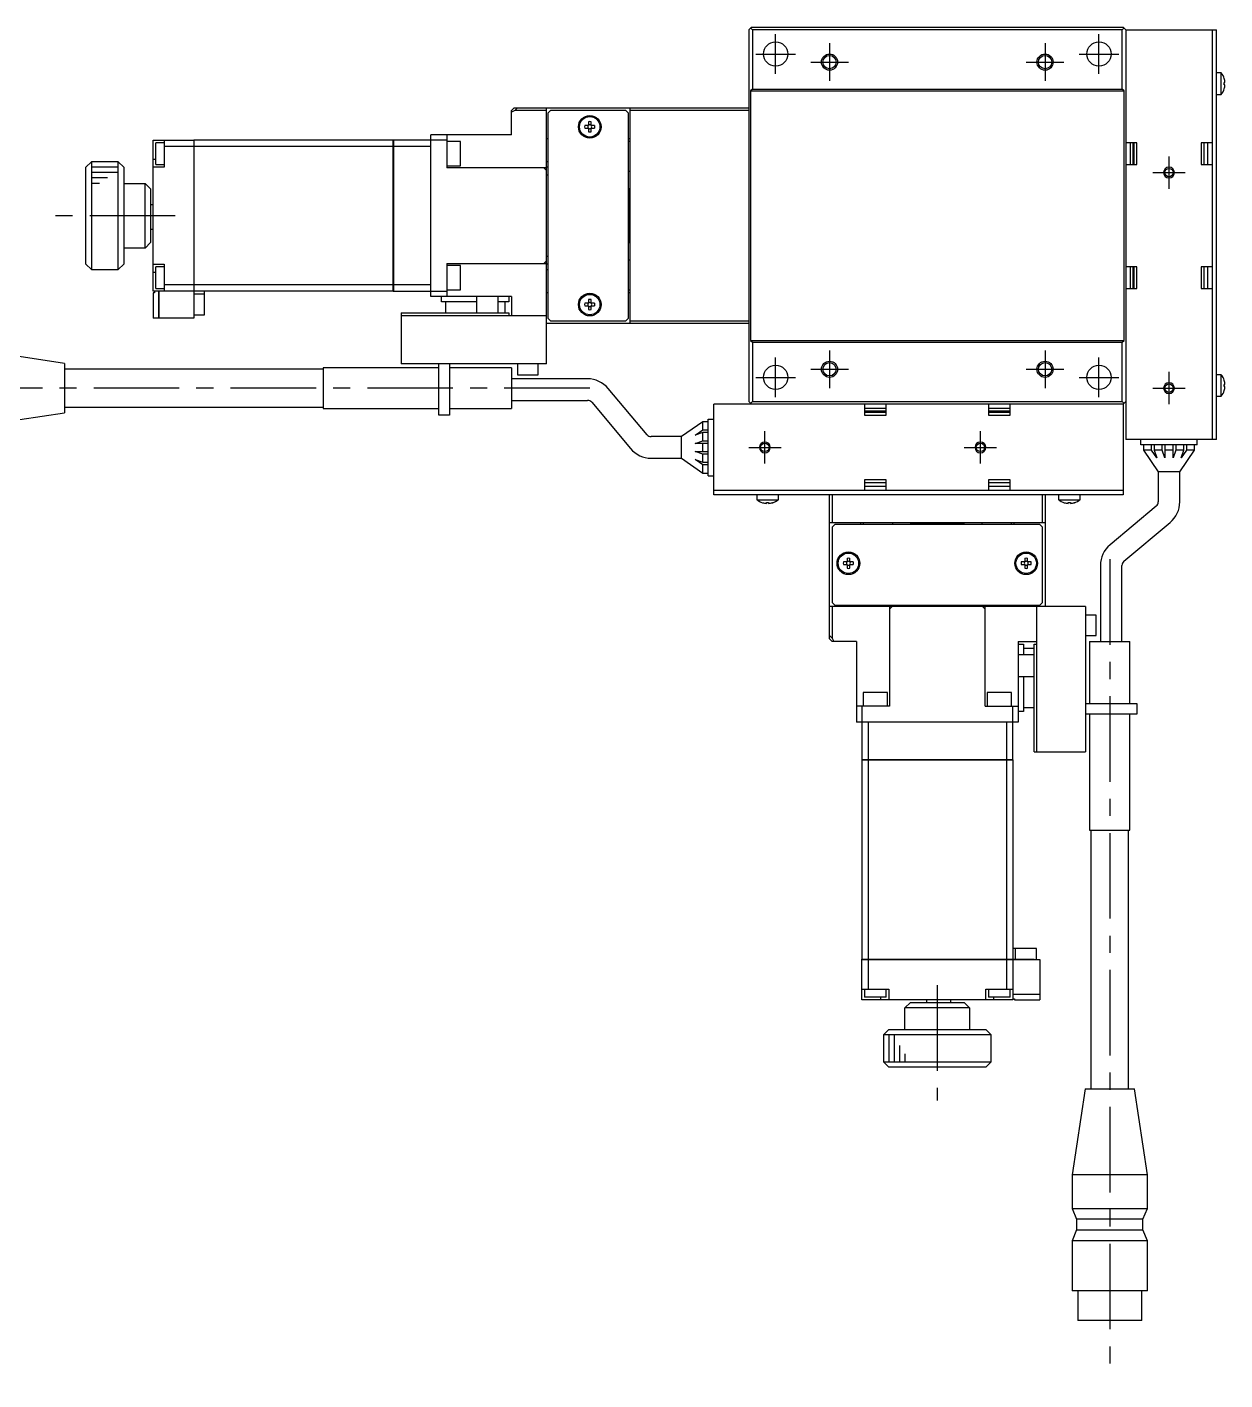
# Model space of a CAD drawing. Extents: x 0 to 718, y -8 to 409.
# Drawn here: x 495.2 to 717.6, y 78.3 to 329.3 of the extents above; entities that cross this region are included whole.
import ezdxf

# ---------------------------------------------------------------- set-up
doc = ezdxf.new("R2010")
doc.units = 0
doc.header["$LTSCALE"] = 0.5
doc.linetypes.add('CENTER', pattern=[50.8, 31.75, -6.35, 6.35, -6.35])
for name, color, linetype in [('MSM_CENTER', 1, 'CENTER'), ('MSM_CONTINUOUS', 7, 'CONTINUOUS'), ('MSM_NARROW', 5, 'CONTINUOUS')]:
    doc.layers.add(name, color=color, linetype=linetype)

msp = doc.modelspace()

# ---------------------------------------------------------------- linework, layer by layer
at = {"layer": 'MSM_CENTER'}
for p, q in [((634.18, 320.61), (634.18, 328.01)), ((694.18, 320.61), (694.18, 328.01)), ((630.48, 324.31), (637.88, 324.31)), ((644.18, 326.31), (644.18, 319.31)), ((684.18, 326.31), (684.18, 319.31)), ((690.48, 324.31), (697.88, 324.31)), ((640.68, 322.81), (647.68, 322.81)), ((680.68, 322.81), (687.68, 322.81)), ((707.18, 299.31), (707.18, 305.31)), ((704.18, 302.31), (710.18, 302.31)), ((522.76, 294.31), (498.7, 294.31)), ((644.18, 269.31), (644.18, 262.31)), ((684.18, 269.31), (684.18, 262.31)), ((634.18, 260.61), (634.18, 268.01)), ((694.18, 260.61), (694.18, 268.01)), ((630.48, 264.31), (637.88, 264.31)), ((640.68, 265.81), (647.68, 265.81)), ((680.68, 265.81), (687.68, 265.81)), ((690.48, 264.31), (697.88, 264.31)), ((707.18, 259.31), (707.18, 265.31)), ((599.69, 262.31), (449.21, 262.31)), ((704.18, 262.31), (710.18, 262.31)), ((632.18, 248.31), (632.18, 254.31)), ((672.18, 248.31), (672.18, 254.31)), ((629.18, 251.31), (635.18, 251.31)), ((669.18, 251.31), (675.18, 251.31)), ((696.18, 230.55), (696.18, 78.28)), ((664.18, 151.53), (664.18, 130.13))]:
    msp.add_line(p, q, dxfattribs=at)
at = {"layer": 'MSM_CONTINUOUS'}
for p, q in [((629.18, 328.81), (629.68, 329.31)), ((629.53, 329.16), (629.88, 328.81)), ((629.68, 329.31), (698.68, 329.31)), ((698.48, 328.81), (698.83, 329.16)), ((698.68, 329.31), (699.18, 328.81)), ((629.18, 328.81), (629.18, 259.81)), ((629.88, 328.81), (629.88, 317.81)), ((698.48, 328.81), (629.88, 328.81)), ((698.48, 317.81), (698.48, 328.81)), ((699.18, 328.81), (699.18, 252.81)), ((699.18, 328.81), (715.98, 328.81)), ((715.18, 328.81), (715.18, 252.81)), ((715.98, 252.81), (715.98, 328.81)), ((716.87, 320.81), (715.98, 320.81)), ((716.87, 316.81), (716.87, 320.81)), ((717.43, 319.74), (717.43, 319.76)), ((717.43, 319.01), (717.56, 319.01)), ((717.43, 318.61), (717.43, 319.01)), ((629.88, 317.81), (629.53, 317.46)), ((629.53, 317.46), (629.53, 271.16)), ((629.53, 317.46), (698.83, 317.46)), ((629.88, 317.81), (698.48, 317.81)), ((698.83, 317.46), (698.48, 317.81)), ((698.83, 271.16), (698.83, 317.46)), ((715.98, 316.81), (716.87, 316.81)), ((717.56, 318.61), (717.43, 318.61)), ((717.43, 317.86), (717.43, 317.88)), ((585.18, 313.81), (585.68, 314.31)), ((585.79, 313.81), (585.18, 313.5)), ((585.18, 309.31), (585.18, 313.81)), ((585.68, 314.31), (629.18, 314.31)), ((586.29, 314.31), (585.79, 313.81)), ((591.68, 313.81), (585.79, 313.81)), ((591.68, 266.81), (591.68, 314.31)), ((592.38, 313.81), (591.88, 313.31)), ((606.38, 313.81), (592.38, 313.81)), ((606.88, 313.31), (606.38, 313.81)), ((607.18, 274.31), (607.18, 314.31)), ((629.18, 313.81), (607.18, 313.81)), ((591.88, 313.31), (591.88, 275.31)), ((599.44, 311.73), (599.44, 311.05)), ((599.92, 311.05), (599.92, 311.73)), ((606.88, 275.31), (606.88, 313.31)), ((585.18, 309.31), (570.18, 309.31)), ((570.18, 279.31), (570.18, 309.31)), ((573.18, 309.31), (573.18, 303.21)), ((599.44, 311.05), (598.76, 311.05)), ((598.76, 310.57), (599.44, 310.57)), ((599.44, 310.57), (599.44, 309.89)), ((600.59, 311.05), (599.92, 311.05)), ((599.92, 309.89), (599.92, 310.57)), ((599.92, 310.57), (600.59, 310.57)), ((518.68, 280.31), (518.68, 308.31)), ((518.68, 308.31), (526.18, 308.31)), ((519.18, 303.81), (519.18, 307.81)), ((520.68, 307.81), (519.18, 307.81)), ((520.68, 308.31), (520.68, 303.31)), ((526.18, 307.16), (520.68, 307.16)), ((526.18, 308.31), (526.18, 275.31)), ((526.18, 308.3), (526.23, 308.3)), ((526.18, 307.15), (526.23, 307.15)), ((563.18, 308.31), (526.23, 308.31)), ((526.23, 308.31), (526.23, 276.31)), ((563.18, 307.16), (526.23, 307.16)), ((563.18, 280.31), (563.18, 308.31)), ((563.18, 308.3), (563.23, 308.3)), ((563.18, 307.15), (563.23, 307.15)), ((573.18, 308.31), (563.23, 308.31)), ((563.23, 308.31), (563.23, 280.31)), ((570.18, 307.16), (563.23, 307.16)), ((575.68, 308.06), (573.18, 308.06)), ((575.68, 303.56), (575.68, 308.06)), ((591.88, 308.56), (591.68, 308.56)), ((607.18, 308.56), (606.88, 308.56)), ((607.18, 308.06), (606.88, 308.06)), ((701.18, 307.81), (699.18, 307.81)), ((699.98, 307.81), (699.98, 303.81)), ((700.48, 307.81), (700.48, 303.81)), ((700.68, 307.81), (700.68, 303.81)), ((701.18, 303.81), (701.18, 307.81)), ((713.18, 307.81), (713.18, 303.81)), ((715.18, 307.81), (713.18, 307.81)), ((713.68, 303.81), (713.68, 307.81)), ((714.38, 303.81), (714.38, 307.81)), ((507.18, 304.31), (506.18, 303.31)), ((507.18, 304.31), (507.18, 284.31)), ((512.18, 304.31), (507.18, 304.31)), ((512.18, 284.31), (512.18, 304.31)), ((513.18, 303.31), (512.18, 304.31)), ((518.68, 304.81), (519.18, 304.81)), ((519.18, 303.81), (520.68, 303.81)), ((591.88, 304.31), (591.68, 304.31)), ((699.18, 303.81), (701.18, 303.81)), ((713.18, 303.81), (715.18, 303.81)), ((506.18, 285.31), (506.18, 303.31)), ((513.18, 303.31), (513.18, 285.31)), ((520.68, 303.31), (518.68, 303.31)), ((573.18, 303.56), (575.68, 303.56)), ((591.68, 303.21), (573.18, 303.21)), ((591.18, 303.21), (591.68, 302.71)), ((591.88, 303.31), (591.68, 303.31)), ((591.88, 301.81), (591.68, 301.81)), ((606.88, 302.56), (607.18, 302.56)), ((513.18, 300.31), (517.18, 300.31)), ((518.18, 299.31), (517.18, 300.31)), ((517.18, 288.31), (517.18, 300.31)), ((518.18, 299.31), (518.18, 289.31)), ((606.98, 299.31), (606.88, 299.31)), ((606.98, 289.31), (606.98, 299.31)), ((607.18, 299.11), (606.98, 299.31)), ((518.68, 296.31), (518.18, 296.31)), ((518.18, 291.81), (518.68, 291.81)), ((517.18, 288.31), (518.18, 289.31)), ((606.88, 289.31), (606.98, 289.31)), ((606.98, 289.31), (607.18, 289.51)), ((517.18, 288.31), (513.18, 288.31)), ((591.68, 286.81), (591.88, 286.81)), ((506.18, 285.31), (507.18, 284.31)), ((507.18, 284.31), (512.18, 284.31)), ((512.18, 284.31), (513.18, 285.31)), ((518.68, 285.31), (520.68, 285.31)), ((518.68, 283.81), (519.18, 283.81)), ((519.18, 280.81), (519.18, 284.81)), ((520.68, 284.81), (519.18, 284.81)), ((520.68, 285.31), (520.68, 280.31)), ((573.18, 285.41), (591.68, 285.41)), ((573.18, 285.41), (573.18, 279.31)), ((575.68, 285.06), (573.18, 285.06)), ((575.68, 280.56), (575.68, 285.06)), ((591.68, 285.91), (591.18, 285.41)), ((591.88, 285.31), (591.68, 285.31)), ((591.68, 284.31), (591.88, 284.31)), ((607.18, 286.06), (606.88, 286.06)), ((701.18, 284.81), (699.18, 284.81)), ((699.98, 284.81), (699.98, 280.81)), ((700.48, 284.81), (700.48, 280.81)), ((700.68, 284.81), (700.68, 280.81)), ((701.18, 280.81), (701.18, 284.81)), ((713.18, 284.81), (713.18, 280.81)), ((715.18, 284.81), (713.18, 284.81)), ((713.68, 280.81), (713.68, 284.81)), ((714.38, 280.81), (714.38, 284.81)), ((526.18, 281.47), (520.68, 281.47)), ((526.18, 281.47), (526.23, 281.47)), ((563.18, 281.47), (526.23, 281.47)), ((563.18, 281.47), (563.23, 281.47)), ((570.18, 281.47), (563.23, 281.47)), ((526.18, 280.31), (518.68, 280.31)), ((518.88, 280.01), (518.68, 280.01)), ((518.68, 280.01), (518.68, 275.31)), ((518.88, 280.31), (518.88, 280.01)), ((519.18, 280.81), (520.68, 280.81)), ((519.68, 275.31), (519.68, 280.31)), ((519.73, 280.31), (519.73, 275.31)), ((526.18, 280.32), (526.23, 280.32)), ((563.18, 280.31), (526.23, 280.31)), ((526.23, 279.81), (528.18, 279.81)), ((528.18, 275.91), (528.18, 280.31)), ((563.18, 280.32), (563.23, 280.32)), ((563.23, 280.31), (573.18, 280.31)), ((585.18, 279.31), (570.18, 279.31)), ((572.18, 278.31), (572.18, 279.31)), ((573.18, 280.56), (575.68, 280.56)), ((578.68, 279.31), (578.68, 276.31)), ((582.68, 276.31), (582.68, 279.31)), ((584.68, 279.31), (584.68, 278.31)), ((585.18, 279.31), (585.18, 275.81)), ((591.68, 280.06), (591.88, 280.06)), ((599.44, 278.73), (599.44, 278.05)), ((599.92, 278.05), (599.92, 278.73)), ((606.88, 280.56), (607.18, 280.56)), ((606.88, 280.06), (607.18, 280.06)), ((699.18, 280.81), (701.18, 280.81)), ((713.18, 280.81), (715.18, 280.81)), ((526.23, 276.31), (526.18, 276.31)), ((564.68, 276.31), (584.68, 276.31)), ((564.68, 276.31), (564.68, 266.81)), ((578.68, 278.31), (572.18, 278.31)), ((572.93, 278.31), (572.93, 276.31)), ((584.68, 278.31), (582.68, 278.31)), ((583.93, 278.31), (583.93, 276.31)), ((584.68, 276.31), (584.68, 275.81)), ((599.44, 278.05), (598.76, 278.05)), ((598.76, 277.57), (599.44, 277.57)), ((599.44, 277.57), (599.44, 276.89)), ((600.59, 278.05), (599.92, 278.05)), ((599.92, 277.57), (600.59, 277.57)), ((599.92, 276.89), (599.92, 277.57)), ((519.68, 275.31), (518.68, 275.31)), ((519.68, 275.36), (519.73, 275.36)), ((526.18, 275.31), (519.73, 275.31)), ((526.18, 275.91), (528.18, 275.91)), ((564.68, 275.81), (591.68, 275.81)), ((629.18, 274.31), (591.68, 274.31)), ((591.88, 275.31), (592.38, 274.81)), ((592.38, 274.81), (606.38, 274.81)), ((606.38, 274.81), (606.88, 275.31)), ((607.18, 274.81), (629.18, 274.81)), ((629.53, 271.16), (629.88, 270.81)), ((629.53, 271.16), (698.83, 271.16)), ((698.48, 270.81), (698.83, 271.16)), ((502.18, 266.88), (486.18, 269.31)), ((629.88, 270.81), (629.88, 259.81)), ((629.88, 270.81), (698.48, 270.81)), ((698.48, 259.81), (698.48, 270.81)), ((502.18, 266.88), (502.18, 257.74)), ((591.68, 266.81), (564.68, 266.81)), ((571.68, 257.31), (571.68, 266.81)), ((573.68, 266.81), (573.68, 257.31)), ((586.28, 266.81), (586.28, 264.81)), ((590.08, 264.81), (590.08, 266.81)), ((550.18, 265.81), (502.18, 265.81)), ((550.18, 266.06), (550.18, 258.56)), ((571.68, 266.06), (550.18, 266.06)), ((585.18, 266.06), (573.68, 266.06)), ((585.18, 266.06), (585.18, 258.56)), ((599.28, 264.04), (585.18, 264.04)), ((586.28, 264.81), (590.08, 264.81)), ((716.87, 264.81), (715.98, 264.81)), ((716.87, 260.81), (716.87, 264.81)), ((717.43, 263.74), (717.43, 263.76)), ((610.31, 253.67), (603.11, 262.25)), ((717.43, 263.01), (717.56, 263.01)), ((717.43, 262.61), (717.43, 263.01)), ((717.56, 262.61), (717.43, 262.61)), ((717.43, 261.86), (717.43, 261.88)), ((502.18, 258.81), (550.18, 258.81)), ((585.18, 260.04), (599.28, 260.04)), ((600.04, 259.68), (607.24, 251.1)), ((698.68, 259.31), (622.68, 259.31)), ((622.68, 242.51), (622.68, 259.31)), ((629.68, 259.31), (629.18, 259.81)), ((629.88, 259.81), (629.53, 259.46)), ((629.88, 259.81), (698.48, 259.81)), ((650.68, 259.31), (650.68, 257.31)), ((654.68, 257.31), (654.68, 259.31)), ((673.68, 259.31), (673.68, 257.31)), ((677.68, 257.31), (677.68, 259.31)), ((698.83, 259.46), (698.48, 259.81)), ((699.18, 259.81), (698.68, 259.31)), ((698.68, 259.31), (698.68, 242.51)), ((715.98, 260.81), (716.87, 260.81)), ((486.18, 255.31), (502.18, 257.74)), ((550.18, 258.56), (571.68, 258.56)), ((573.68, 257.31), (571.68, 257.31)), ((573.68, 258.56), (585.18, 258.56)), ((620.68, 256.06), (616.68, 253.31)), ((621.68, 256.06), (620.68, 256.06)), ((620.68, 254.56), (620.68, 256.06)), ((621.68, 246.06), (621.68, 256.56)), ((621.68, 256.56), (622.68, 256.56)), ((654.68, 258.51), (650.68, 258.51)), ((654.68, 258.01), (650.68, 258.01)), ((654.68, 257.81), (650.68, 257.81)), ((650.68, 257.31), (654.68, 257.31)), ((677.68, 258.51), (673.68, 258.51)), ((677.68, 258.01), (673.68, 258.01)), ((677.68, 257.81), (673.68, 257.81)), ((673.68, 257.31), (677.68, 257.31)), ((619.22, 253.56), (620.68, 254.56)), ((620.68, 254.06), (619.22, 253.56)), ((620.68, 254.56), (621.68, 254.56)), ((621.68, 254.06), (620.68, 254.06)), ((620.68, 252.56), (620.68, 254.06)), ((616.68, 253.31), (611.07, 253.31)), ((616.68, 249.31), (616.68, 253.31)), ((619.22, 252.06), (620.68, 252.56)), ((621.68, 252.06), (619.22, 252.06)), ((620.68, 252.56), (621.68, 252.56)), ((620.68, 250.56), (620.68, 252.06)), ((715.98, 252.81), (699.18, 252.81)), ((701.93, 251.81), (701.93, 252.81)), ((712.43, 251.81), (701.93, 251.81)), ((702.43, 251.81), (702.43, 250.81)), ((703.93, 250.81), (703.93, 251.81)), ((704.43, 251.81), (704.43, 250.81)), ((705.93, 250.81), (705.93, 251.81)), ((706.43, 251.81), (706.43, 249.36)), ((707.93, 249.36), (707.93, 251.81)), ((708.43, 251.81), (708.43, 250.81)), ((709.93, 250.81), (709.93, 251.81)), ((710.43, 251.81), (710.43, 250.81)), ((711.93, 250.81), (711.93, 251.81)), ((712.43, 251.81), (712.43, 252.81)), ((611.07, 249.31), (616.68, 249.31)), ((616.68, 249.31), (620.68, 246.56)), ((620.68, 250.06), (619.22, 250.56)), ((619.22, 250.56), (621.68, 250.56)), ((619.22, 249.06), (620.68, 248.56)), ((620.68, 248.06), (619.22, 249.06)), ((621.68, 250.06), (620.68, 250.06)), ((620.68, 248.56), (620.68, 250.06)), ((620.68, 248.56), (621.68, 248.56)), ((702.43, 250.81), (705.18, 246.81)), ((703.93, 250.81), (702.43, 250.81)), ((704.93, 249.36), (703.93, 250.81)), ((704.43, 250.81), (704.93, 249.36)), ((705.93, 250.81), (704.43, 250.81)), ((706.43, 249.36), (705.93, 250.81)), ((707.93, 250.81), (706.43, 250.81)), ((708.43, 250.81), (707.93, 249.36)), ((709.93, 250.81), (708.43, 250.81)), ((709.18, 246.81), (711.93, 250.81)), ((709.43, 249.36), (709.93, 250.81)), ((710.43, 250.81), (709.43, 249.36)), ((711.93, 250.81), (710.43, 250.81)), ((621.68, 248.06), (620.68, 248.06)), ((620.68, 246.56), (620.68, 248.06)), ((620.68, 246.56), (621.68, 246.56)), ((621.68, 246.06), (622.68, 246.06)), ((709.18, 246.81), (705.18, 246.81)), ((705.18, 246.81), (705.18, 241.21)), ((709.18, 241.21), (709.18, 246.81)), ((654.68, 245.31), (650.68, 245.31)), ((650.68, 245.31), (650.68, 243.31)), ((650.68, 244.81), (654.68, 244.81)), ((650.68, 244.11), (654.68, 244.11)), ((654.68, 243.31), (654.68, 245.31)), ((677.68, 245.31), (673.68, 245.31)), ((673.68, 245.31), (673.68, 243.31)), ((673.68, 244.81), (677.68, 244.81)), ((673.68, 244.11), (677.68, 244.11)), ((677.68, 243.31), (677.68, 245.31)), ((698.68, 243.31), (622.68, 243.31)), ((698.68, 242.51), (622.68, 242.51)), ((630.68, 242.51), (630.68, 241.61)), ((630.68, 241.61), (634.68, 241.61)), ((631.73, 241.06), (631.75, 241.06)), ((632.48, 241.06), (632.88, 241.06)), ((632.48, 240.92), (632.48, 241.06)), ((632.88, 241.06), (632.88, 240.92)), ((633.6, 241.06), (633.63, 241.06)), ((634.68, 241.61), (634.68, 242.51)), ((644.18, 215.81), (644.18, 242.51)), ((644.68, 242.51), (644.68, 237.31)), ((683.68, 237.31), (683.68, 242.51)), ((684.18, 242.51), (684.18, 221.81)), ((686.68, 242.51), (686.68, 241.61)), ((686.68, 241.61), (690.68, 241.61)), ((687.73, 241.06), (687.75, 241.06)), ((688.48, 241.06), (688.88, 241.06)), ((688.48, 240.92), (688.48, 241.06)), ((688.88, 241.06), (688.88, 240.92)), ((689.6, 241.06), (689.63, 241.06)), ((690.68, 241.61), (690.68, 242.51)), ((704.82, 240.44), (696.24, 233.24)), ((684.18, 237.31), (644.18, 237.31)), ((645.18, 237.01), (644.68, 236.51)), ((644.68, 236.51), (644.68, 222.51)), ((683.18, 237.01), (645.18, 237.01)), ((649.93, 237.31), (649.93, 237.01)), ((650.43, 237.31), (650.43, 237.01)), ((655.93, 237.01), (655.93, 237.31)), ((659.38, 237.31), (659.18, 237.11)), ((669.18, 237.11), (659.18, 237.11)), ((659.18, 237.11), (659.18, 237.01)), ((669.18, 237.11), (668.98, 237.31)), ((669.18, 237.01), (669.18, 237.11)), ((672.43, 237.31), (672.43, 237.01)), ((677.93, 237.01), (677.93, 237.31)), ((678.43, 237.01), (678.43, 237.31)), ((683.68, 236.51), (683.18, 237.01)), ((683.68, 222.51), (683.68, 236.51)), ((698.81, 230.18), (707.39, 237.38)), ((647.44, 230.05), (646.76, 230.05)), ((646.76, 229.57), (647.44, 229.57)), ((647.44, 230.73), (647.44, 230.05)), ((647.44, 229.57), (647.44, 228.89)), ((647.92, 230.05), (647.92, 230.73)), ((648.59, 230.05), (647.92, 230.05)), ((647.92, 228.89), (647.92, 229.57)), ((647.92, 229.57), (648.59, 229.57)), ((680.44, 230.05), (679.76, 230.05)), ((679.76, 229.57), (680.44, 229.57)), ((680.44, 230.73), (680.44, 230.05)), ((680.44, 229.57), (680.44, 228.89)), ((680.92, 230.05), (680.92, 230.73)), ((681.59, 230.05), (680.92, 230.05)), ((680.92, 228.89), (680.92, 229.57)), ((680.92, 229.57), (681.59, 229.57)), ((694.45, 229.41), (694.45, 215.31)), ((698.45, 215.31), (698.45, 229.41)), ((691.68, 221.81), (644.18, 221.81)), ((644.68, 222.51), (645.18, 222.01)), ((644.68, 221.81), (644.68, 215.92)), ((645.18, 222.01), (683.18, 222.01)), ((649.93, 222.01), (649.93, 221.81)), ((654.18, 222.01), (654.18, 221.81)), ((655.18, 222.01), (655.18, 221.81)), ((655.28, 221.31), (655.78, 221.81)), ((655.28, 221.81), (655.28, 203.31)), ((656.68, 222.01), (656.68, 221.81)), ((671.68, 221.81), (671.68, 222.01)), ((672.58, 221.81), (673.08, 221.31)), ((673.08, 203.31), (673.08, 221.81)), ((673.18, 222.01), (673.18, 221.81)), ((674.18, 221.81), (674.18, 222.01)), ((678.43, 221.81), (678.43, 222.01)), ((682.68, 194.81), (682.68, 221.81)), ((683.18, 222.01), (683.68, 222.51)), ((691.68, 221.81), (691.68, 194.81)), ((693.68, 220.21), (691.68, 220.21)), ((693.68, 216.41), (693.68, 220.21)), ((644.18, 216.42), (644.68, 215.92)), ((644.68, 215.92), (644.98, 215.31)), ((691.68, 216.41), (693.68, 216.41)), ((644.68, 215.31), (644.18, 215.81)), ((649.18, 215.31), (644.68, 215.31)), ((649.18, 215.31), (649.18, 200.31)), ((679.18, 215.31), (682.68, 215.31)), ((679.18, 215.31), (679.18, 200.31)), ((679.18, 214.81), (680.18, 214.81)), ((680.18, 214.81), (680.18, 212.81)), ((680.18, 214.06), (682.18, 214.06)), ((682.18, 214.81), (682.68, 214.81)), ((682.18, 194.81), (682.18, 214.81)), ((692.43, 215.31), (699.93, 215.31)), ((692.43, 215.31), (692.43, 203.81)), ((699.93, 203.81), (699.93, 215.31)), ((682.18, 212.81), (679.18, 212.81)), ((679.18, 208.81), (682.18, 208.81)), ((680.18, 208.81), (680.18, 202.31)), ((654.93, 205.81), (650.43, 205.81)), ((650.43, 205.81), (650.43, 203.31)), ((654.93, 203.31), (654.93, 205.81)), ((677.93, 205.81), (673.43, 205.81)), ((673.43, 205.81), (673.43, 203.31)), ((677.93, 203.31), (677.93, 205.81)), ((691.68, 203.81), (701.18, 203.81)), ((701.18, 203.81), (701.18, 201.81)), ((655.28, 203.31), (649.18, 203.31)), ((650.18, 203.31), (650.18, 193.36)), ((673.08, 203.31), (679.18, 203.31)), ((678.18, 193.36), (678.18, 203.31)), ((680.18, 202.31), (679.18, 202.31)), ((680.18, 203.06), (682.18, 203.06)), ((701.18, 201.81), (691.68, 201.81)), ((692.43, 201.81), (692.43, 180.31)), ((699.93, 180.31), (699.93, 201.81)), ((679.18, 200.31), (649.18, 200.31)), ((651.33, 200.31), (651.33, 193.36)), ((677.02, 200.31), (677.02, 193.36)), ((650.18, 193.36), (678.18, 193.36)), ((650.18, 193.31), (650.18, 156.36)), ((678.18, 193.31), (650.18, 193.31)), ((650.19, 193.31), (650.19, 193.36)), ((651.33, 193.31), (651.33, 193.36)), ((651.33, 193.31), (651.33, 156.36)), ((677.02, 193.31), (677.02, 193.36)), ((677.02, 193.31), (677.02, 156.36)), ((678.17, 193.31), (678.17, 193.36)), ((678.18, 193.31), (678.18, 156.36)), ((682.18, 194.81), (691.68, 194.81)), ((692.43, 180.31), (699.93, 180.31)), ((692.68, 180.31), (692.68, 132.31)), ((699.68, 132.31), (699.68, 180.31)), ((682.58, 158.31), (678.18, 158.31)), ((678.68, 156.36), (678.68, 158.31)), ((682.58, 156.31), (682.58, 158.31)), ((650.18, 156.36), (682.18, 156.36)), ((650.18, 156.31), (683.18, 156.31)), ((650.18, 148.81), (650.18, 156.31)), ((650.19, 156.31), (650.19, 156.36)), ((651.33, 156.31), (651.33, 156.36)), ((651.33, 156.31), (651.33, 150.81)), ((677.02, 156.31), (677.02, 156.36)), ((677.02, 156.31), (677.02, 150.81)), ((678.17, 156.31), (678.17, 156.36)), ((678.18, 156.31), (678.18, 148.81)), ((682.18, 156.36), (682.18, 156.31)), ((683.18, 156.31), (683.18, 149.86)), ((650.18, 150.81), (655.18, 150.81)), ((650.68, 150.81), (650.68, 149.31)), ((654.68, 149.31), (654.68, 150.81)), ((655.18, 150.81), (655.18, 148.81)), ((673.18, 148.81), (673.18, 150.81)), ((673.18, 150.81), (678.18, 150.81)), ((673.68, 150.81), (673.68, 149.31)), ((677.68, 149.31), (677.68, 150.81)), ((678.18, 148.81), (650.18, 148.81)), ((654.68, 149.31), (650.68, 149.31)), ((653.68, 148.81), (653.68, 149.31)), ((659.18, 148.31), (658.18, 147.31)), ((659.18, 148.31), (669.18, 148.31)), ((662.18, 148.81), (662.18, 148.31)), ((666.68, 148.31), (666.68, 148.81)), ((670.18, 147.31), (669.18, 148.31)), ((677.68, 149.31), (673.68, 149.31)), ((674.68, 148.81), (674.68, 149.31)), ((678.18, 149.86), (683.18, 149.86)), ((683.18, 149.81), (678.18, 149.81)), ((678.18, 149.01), (678.48, 149.01)), ((678.48, 149.01), (678.48, 148.81)), ((678.48, 148.81), (683.18, 148.81)), ((683.13, 149.81), (683.13, 149.86)), ((683.18, 149.81), (683.18, 148.81)), ((658.18, 143.31), (658.18, 147.31)), ((670.18, 147.31), (658.18, 147.31)), ((670.18, 147.31), (670.18, 143.31)), ((655.18, 143.31), (654.18, 142.31)), ((655.18, 143.31), (673.18, 143.31)), ((674.18, 142.31), (673.18, 143.31)), ((674.18, 142.31), (654.18, 142.31)), ((654.18, 142.31), (654.18, 137.31)), ((674.18, 137.31), (674.18, 142.31)), ((654.18, 137.31), (674.18, 137.31)), ((654.18, 137.31), (655.18, 136.31)), ((673.18, 136.31), (655.18, 136.31)), ((673.18, 136.31), (674.18, 137.31)), ((691.61, 132.31), (689.18, 116.31)), ((691.61, 132.31), (700.75, 132.31)), ((703.18, 116.31), (700.75, 132.31)), ((689.18, 116.31), (689.18, 110.11)), ((703.18, 116.31), (689.18, 116.31)), ((703.18, 110.11), (703.18, 116.31)), ((689.18, 110.11), (690.03, 108.11)), ((689.18, 110.11), (703.18, 110.11)), ((690.03, 108.11), (690.03, 106.11)), ((702.33, 108.11), (690.03, 108.11)), ((702.33, 108.11), (703.18, 110.11)), ((702.33, 106.11), (702.33, 108.11)), ((690.03, 106.11), (689.18, 104.11)), ((690.03, 106.11), (702.33, 106.11)), ((703.18, 104.11), (702.33, 106.11)), ((689.18, 104.11), (689.18, 94.81)), ((703.18, 104.11), (689.18, 104.11)), ((703.18, 94.81), (703.18, 104.11)), ((703.18, 94.81), (689.18, 94.81)), ((690.23, 94.81), (690.23, 89.31)), ((702.13, 89.31), (702.13, 94.81)), ((702.13, 89.31), (690.23, 89.31))]:
    msp.add_line(p, q, dxfattribs=at)
for centre, radius in [((634.18, 324.31), 2.25), ((694.18, 324.31), 2.25), ((644.18, 322.81), 1.23), ((684.18, 322.81), 1.23), ((599.68, 310.81), 2.1), ((599.68, 310.81), 1.9), ((707.18, 302.31), 0.783), ((599.68, 277.81), 2.1), ((599.68, 277.81), 1.9), ((634.18, 264.31), 2.25), ((644.18, 265.81), 1.23), ((684.18, 265.81), 1.23), ((694.18, 264.31), 2.25), ((707.18, 262.31), 0.783), ((632.18, 251.31), 0.783), ((672.18, 251.31), 0.783), ((647.68, 229.81), 2.1), ((647.68, 229.81), 1.9), ((680.68, 229.81), 2.1), ((680.68, 229.81), 1.9)]:
    msp.add_circle(centre, radius, dxfattribs=at)
for centre, radius, start, end in [((714.38, 318.81), 3.2, 17.27, 38.6822), ((714.38, 318.81), 3.19, 3.5904, 16.9053), ((714.38, 318.81), 3.2, 321.3178, 342.73), ((714.38, 318.81), 3.19, 343.0947, 356.4096), ((599.68, 310.81), 0.95, 75.3667, 104.6333), ((599.68, 310.81), 0.95, 165.3667, 194.6333), ((599.68, 310.81), 0.365, 138.8496, 221.1504), ((599.68, 310.81), 0.365, 48.8496, 131.1504), ((599.68, 310.81), 0.365, 228.8496, 311.1504), ((599.68, 310.81), 0.95, 255.3667, 284.6333), ((599.68, 310.81), 0.365, 318.8496, 41.1504), ((599.68, 310.81), 0.95, 345.3667, 14.6333), ((599.68, 277.81), 0.95, 75.3667, 104.6333), ((599.68, 277.81), 0.95, 165.3667, 194.6333), ((599.68, 277.81), 0.365, 138.8496, 221.1504), ((599.68, 277.81), 0.365, 48.8496, 131.1504), ((599.68, 277.81), 0.365, 228.8496, 311.1504), ((599.68, 277.81), 0.95, 255.3667, 284.6333), ((599.68, 277.81), 0.365, 318.8496, 41.1504), ((599.68, 277.81), 0.95, 345.3667, 14.6333), ((599.28, 259.04), 5, 40, 90), ((714.38, 262.81), 3.2, 17.27, 38.6822), ((714.38, 262.81), 3.19, 3.5904, 16.9053), ((714.38, 262.81), 3.2, 321.3178, 342.73), ((714.38, 262.81), 3.19, 343.0947, 356.4096), ((599.28, 259.04), 1, 40, 90), ((611.07, 254.31), 1, 220, 270), ((611.07, 254.31), 5, 220, 270), ((632.68, 244.11), 3.2, 231.3178, 252.73), ((632.68, 244.11), 3.19, 253.0947, 266.4097), ((632.68, 244.11), 3.19, 273.5904, 286.9053), ((632.68, 244.11), 3.2, 287.27, 308.6822), ((688.68, 244.11), 3.2, 231.3178, 252.73), ((688.68, 244.11), 3.19, 253.0947, 266.4097), ((688.68, 244.11), 3.19, 273.5904, 286.9053), ((688.68, 244.11), 3.2, 287.27, 308.6822), ((704.18, 241.21), 1, 310, 0), ((704.18, 241.21), 5, 310, 0), ((699.45, 229.41), 5, 130, 180), ((647.68, 229.81), 0.95, 165.3667, 194.6333), ((647.68, 229.81), 0.365, 138.8496, 221.1504), ((647.68, 229.81), 0.95, 75.3667, 104.6333), ((647.68, 229.81), 0.365, 48.8496, 131.1504), ((647.68, 229.81), 0.365, 228.8496, 311.1504), ((647.68, 229.81), 0.95, 255.3667, 284.6333), ((647.68, 229.81), 0.365, 318.8496, 41.1504), ((647.68, 229.81), 0.95, 345.3667, 14.6333), ((680.68, 229.81), 0.95, 165.3667, 194.6333), ((680.68, 229.81), 0.365, 138.8496, 221.1504), ((680.68, 229.81), 0.95, 75.3667, 104.6333), ((680.68, 229.81), 0.365, 48.8496, 131.1504), ((680.68, 229.81), 0.365, 228.8496, 311.1504), ((680.68, 229.81), 0.95, 255.3667, 284.6333), ((680.68, 229.81), 0.365, 318.8496, 41.1504), ((680.68, 229.81), 0.95, 345.3667, 14.6333), ((699.45, 229.41), 1, 130, 180)]:
    msp.add_arc(centre, radius, start, end, dxfattribs=at)
at = {"layer": 'MSM_NARROW'}
for p, q in [((512.18, 303.31), (507.18, 303.31)), ((512.18, 302.31), (507.18, 302.31)), ((510.18, 301.31), (507.18, 301.31)), ((508.68, 300.31), (507.18, 300.31)), ((655.18, 142.31), (655.18, 137.31)), ((656.18, 142.31), (656.18, 137.31)), ((657.18, 140.31), (657.18, 137.31)), ((658.18, 138.81), (658.18, 137.31))]:
    msp.add_line(p, q, dxfattribs=at)
for centre in [(644.18, 322.81), (684.18, 322.81), (644.18, 265.81), (684.18, 265.81)]:
    msp.add_circle(centre, 1.5, dxfattribs=at)
at = {"layer": 'MSM_NARROW', "extrusion": (0, 0, -1)}
for centre in [(-707.18, 302.31), (-707.18, 262.31), (-632.18, 251.31), (-672.18, 251.31)]:
    msp.add_circle(centre, 1, dxfattribs=at)

doc.saveas('drawing.dxf')
